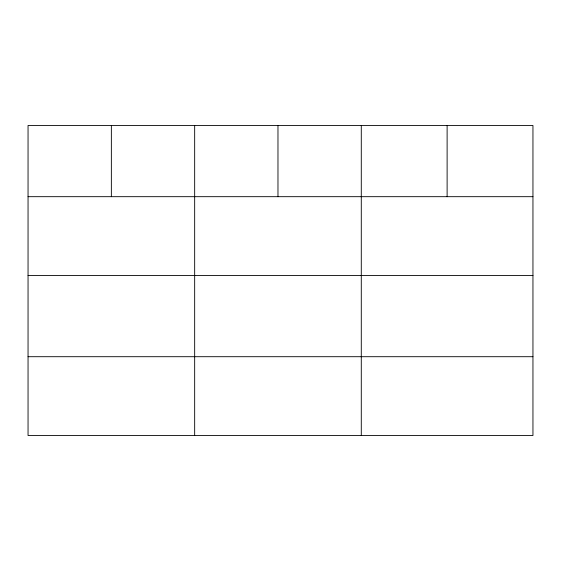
<?xml version="1.0" encoding="UTF-8"?>
<svg xmlns="http://www.w3.org/2000/svg" width="561" height="561" viewBox="0 0 561 561"><rect width="100%" height="100%" fill="white"/><g stroke="black" fill="none" stroke-linecap="round" stroke-linejoin="round"><path stroke-width="0.84" d="M532.95 275.5L532.95 125.475L28.05 125.475L28.05 435.525L532.95 435.525L532.95 275.5L28.05 275.5M28.05 196.68L532.95 196.68M28.05 356.705L532.95 356.705M447.117 125.475L447.117 196.68M361.284 125.475L361.284 435.525M277.976 125.475L277.976 196.68M194.667 125.475L194.667 435.525M111.359 125.475L111.359 196.68"/></g></svg>
